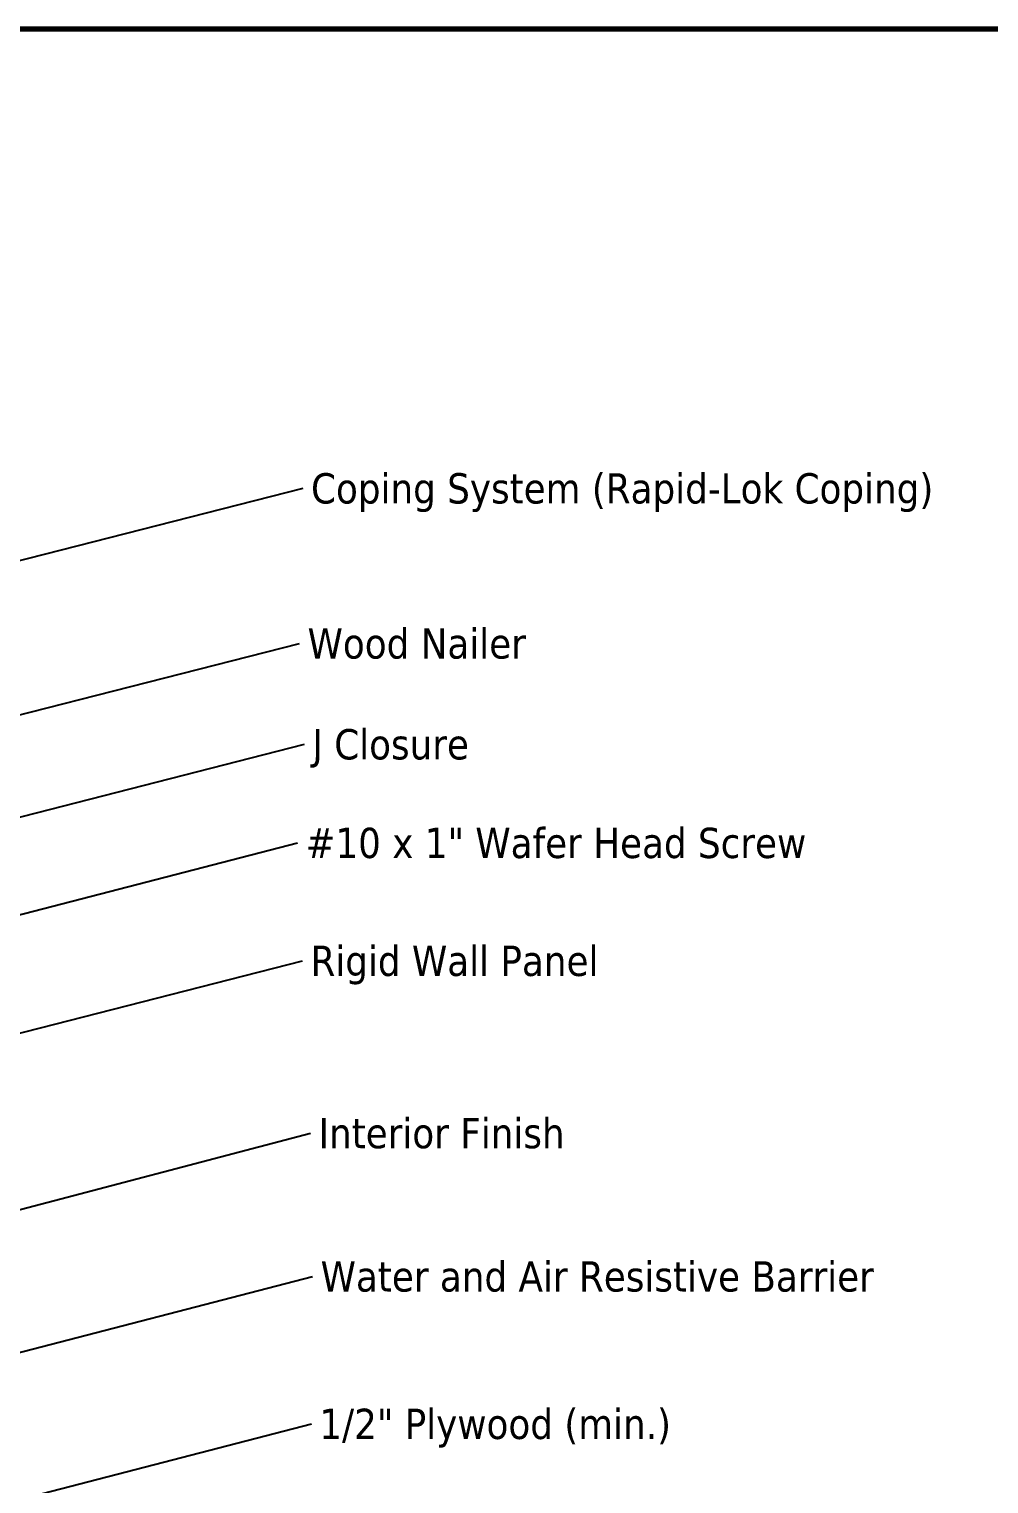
# Model space of a CAD drawing. Header units: inches. Extents: x 0.6 to 33.4, y 0.6 to 21.4.
# Drawn here: x 10.85 to 18.46, y 9.87 to 21.4 of the extents above; entities that cross this region are included whole.
import ezdxf

# ---------------------------------------------------------------- set-up
doc = ezdxf.new("R2010")
doc.units = ezdxf.units.IN
doc.header["$LTSCALE"] = 2
doc.header["$MEASUREMENT"] = 0
doc.layers.add('Border (ANSI)', color=7, linetype='Continuous', lineweight=70)
doc.layers.add('Symbol (ANSI)', color=7, linetype='Continuous', lineweight=25)
doc.styles.add('Note Text (ANSI)', font='tahoma.ttf')
doc.dimstyles.new('Default (ANSI)$7', dxfattribs={"dimscale": 2, "dimtxt": 0.12, "dimasz": 0.098425, "dimexe": 0.125, "dimexo": 0.0625, "dimgap": 0.031496, "dimtad": 0, "dimtih": 1, "dimtoh": 1, "dimrnd": 1e-08, "dimzin": 4, "dimdsep": 46, "dimtxsty": 'Note Text (ANSI)', "dimcen": 0.09, "dimdle": 0.393701, "dimclrd": 256, "dimclre": 256, "dimclrt": 256, "dimadec": 0, "dimazin": 1, "dimtfac": 1, "dimtofl": 0, "dimtmove": 0, "dimatfit": 3, "dimfxl": 0, "dimtolj": 1, "dimtzin": 4, "dimlwd": -1, "dimlwe": -1, "dimarcsym": 0})

# ---------------------------------------------------------------- blocks, each defined once
blk = doc.blocks.new('Borders ATAS A Border')
at = {"layer": 'Border (ANSI)'}
blk.add_line((16.7, 10.7), (0.3, 10.7), dxfattribs=at)

msp = doc.modelspace()

# ---------------------------------------------------------------- block references
at = {"xscale": 2, "yscale": 2, "zscale": 2}
msp.add_blockref('Borders ATAS A Border', (0, 0), dxfattribs=at)

# ---------------------------------------------------------------- texts
at = {"layer": 'Symbol (ANSI)', "char_height": 0.24, "attachment_point": 1, "style": 'Note Text (ANSI)'}
for s, insert, width in [('{Coping System (Rapid-Lok Coping)}', (13.08695, 17.88188), 5.0678118), ('{Wood Nailer}', (13.05922, 16.65328), 1.7786062), ('{J Closure}', (13.09712, 15.85443), 1.3172771), ('{#10 x 1" Wafer Head Screw}', (13.04268, 15.07302), 4.0862237), ('{Rigid Wall Panel}', (13.08254, 14.13901), 2.3369855), ('{Interior Finish}', (13.14603, 12.77398), 2.0252188), ('{Water and Air Resistive Barrier}', (13.16261, 11.63882), 4.4648948), ('{1/2" Plywood (min.)}', (13.15268, 10.47059), 2.9218152)]:
    msp.add_mtext(s, dxfattribs=dict(at, insert=insert, width=width))

# ---------------------------------------------------------------- leaders
at = {"layer": 'Symbol (ANSI)', "annotation_type": 0, "has_hookline": 1, "hookline_direction": 0}
for points, text_width in [([(10.29995, 17.06785), (13.02396, 17.76188)], 5.04129), ([(10.15895, 15.8089), (12.99623, 16.53328)], 1.77316), ([(10.14595, 14.99641), (13.03412, 15.73443)], 1.30751), ([(9.11095, 13.95226), (12.97968, 14.95302)], 4.05985), ([(9.99595, 13.24471), (13.01955, 14.01901)], 2.2904), ([(4.91895, 10.50229), (13.08304, 12.65398)], 1.98995), ([(8.97895, 10.45056), (13.09962, 11.51882)], 4.45958), ([(8.92895, 9.27159), (13.08969, 10.35059)], 2.86872)]:
    msp.add_leader(points, dimstyle='Default (ANSI)$7', override={"dimtad": 0}, dxfattribs=dict(at, text_width=text_width))

doc.saveas('drawing.dxf')
